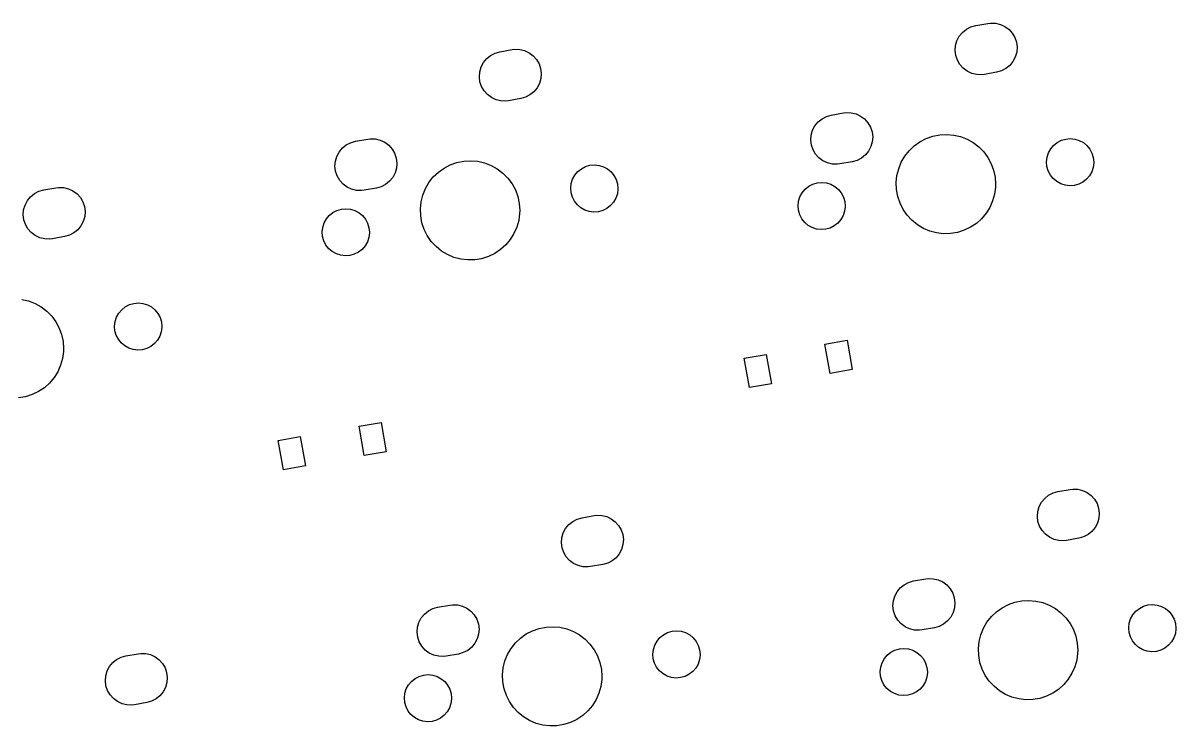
# Model space of a CAD drawing. Extents: x -73 to 324, y -180 to -25.
# Drawn here: x 236.22 to 282.64, y -125.29 to -96.99 of the extents above; entities that cross this region are included whole.
import ezdxf

# ---------------------------------------------------------------- set-up
doc = ezdxf.new("R2010")
doc.units = 0
doc.layers.add('BLACK', color=7, linetype='CONTINUOUS')

msp = doc.modelspace()

# ---------------------------------------------------------------- linework, layer by layer
at = {"layer": 'BLACK', "linetype": 'CONTINUOUS'}
for p, q in [((274.575, -97.0867), (275.068, -96.9999)), ((275.068, -96.9999), (275.172, -96.9872)), ((275.172, -96.9872), (275.374, -96.9935)), ((275.374, -96.9935), (275.57, -97.0404)), ((273.916, -97.5182), (274.044, -97.362)), ((274.044, -97.362), (274.201, -97.2348)), ((274.201, -97.2348), (274.381, -97.1418)), ((274.381, -97.1418), (274.575, -97.0867)), ((275.57, -97.0404), (275.753, -97.1258)), ((275.753, -97.1258), (275.916, -97.2463)), ((275.916, -97.2463), (276.05, -97.3969)), ((276.05, -97.3969), (276.152, -97.5716)), ((273.749, -98.0925), (273.765, -97.891)), ((273.765, -97.891), (273.822, -97.6969)), ((273.822, -97.6969), (273.916, -97.5182)), ((276.152, -97.5716), (276.217, -97.7632)), ((276.217, -97.7632), (276.241, -97.9638)), ((254.887, -98.4187), (255.044, -98.2915)), ((255.044, -98.2915), (255.223, -98.1985)), ((255.223, -98.1985), (255.418, -98.1435)), ((255.418, -98.1435), (255.91, -98.0566)), ((255.91, -98.0566), (256.014, -98.0439)), ((256.014, -98.0439), (256.216, -98.0502)), ((256.216, -98.0502), (256.413, -98.0971)), ((256.413, -98.0971), (256.596, -98.1825)), ((256.596, -98.1825), (256.758, -98.303)), ((256.758, -98.303), (256.893, -98.4537)), ((273.774, -98.2931), (273.749, -98.0925)), ((273.838, -98.4847), (273.774, -98.2931)), ((276.169, -98.3593), (276.074, -98.5381)), ((276.225, -98.1653), (276.169, -98.3593)), ((276.241, -97.9638), (276.225, -98.1653)), ((254.608, -98.9478), (254.664, -98.7537)), ((254.664, -98.7537), (254.759, -98.5749)), ((254.759, -98.5749), (254.887, -98.4187)), ((256.893, -98.4537), (256.995, -98.6284)), ((256.995, -98.6284), (257.059, -98.8199)), ((257.059, -98.8199), (257.084, -99.0205)), ((273.94, -98.6593), (273.838, -98.4847)), ((274.075, -98.81), (273.94, -98.6593)), ((274.237, -98.9305), (274.075, -98.81)), ((275.789, -98.8215), (275.609, -98.9145)), ((275.946, -98.6943), (275.789, -98.8215)), ((276.074, -98.5381), (275.946, -98.6943)), ((254.592, -99.1492), (254.608, -98.9478)), ((254.616, -99.3498), (254.592, -99.1492)), ((257.067, -99.222), (257.011, -99.4161)), ((257.084, -99.0205), (257.067, -99.222)), ((274.42, -99.0159), (274.237, -98.9305)), ((274.617, -99.0628), (274.42, -99.0159)), ((274.819, -99.0691), (274.617, -99.0628)), ((274.923, -99.0564), (274.819, -99.0691)), ((275.415, -98.9695), (274.923, -99.0564)), ((275.609, -98.9145), (275.415, -98.9695)), ((254.681, -99.5414), (254.616, -99.3498)), ((254.782, -99.7161), (254.681, -99.5414)), ((254.917, -99.8667), (254.782, -99.7161)), ((256.788, -99.751), (256.631, -99.8782)), ((256.917, -99.5948), (256.788, -99.751)), ((257.011, -99.4161), (256.917, -99.5948)), ((255.079, -99.9872), (254.917, -99.8667)), ((255.263, -100.073), (255.079, -99.9872)), ((255.459, -100.119), (255.263, -100.073)), ((255.661, -100.126), (255.459, -100.119)), ((255.765, -100.113), (255.661, -100.126)), ((256.257, -100.026), (255.765, -100.113)), ((256.452, -99.9712), (256.257, -100.026)), ((256.631, -99.8782), (256.452, -99.9712)), ((268.568, -100.746), (268.763, -100.691)), ((268.763, -100.691), (269.255, -100.604)), ((269.255, -100.604), (269.359, -100.591)), ((269.359, -100.591), (269.561, -100.598)), ((269.561, -100.598), (269.758, -100.644)), ((269.758, -100.644), (269.941, -100.73)), ((268.009, -101.301), (268.104, -101.122)), ((268.104, -101.122), (268.232, -100.966)), ((268.232, -100.966), (268.389, -100.839)), ((268.389, -100.839), (268.568, -100.746)), ((269.941, -100.73), (270.103, -100.85)), ((270.103, -100.85), (270.238, -101.001)), ((270.238, -101.001), (270.34, -101.176)), ((270.34, -101.176), (270.404, -101.367)), ((250.098, -101.661), (250.202, -101.648)), ((250.202, -101.648), (250.404, -101.654)), ((267.937, -101.697), (267.953, -101.495)), ((267.953, -101.495), (268.009, -101.301)), ((270.404, -101.367), (270.429, -101.568)), ((270.429, -101.568), (270.412, -101.769)), ((272.331, -101.767), (272.582, -101.637)), ((272.582, -101.637), (272.848, -101.543)), ((272.848, -101.543), (273.125, -101.488)), ((273.125, -101.488), (273.407, -101.472)), ((273.407, -101.472), (273.689, -101.497)), ((273.689, -101.497), (273.964, -101.56)), ((273.964, -101.56), (274.227, -101.662)), ((278.201, -101.657), (278.385, -101.64)), ((278.385, -101.64), (278.57, -101.659)), ((248.946, -102.179), (249.074, -102.023)), ((249.074, -102.023), (249.231, -101.896)), ((249.231, -101.896), (249.411, -101.803)), ((249.411, -101.803), (249.605, -101.748)), ((249.605, -101.748), (250.098, -101.661)), ((250.404, -101.654), (250.6, -101.701)), ((250.6, -101.701), (250.783, -101.787)), ((250.783, -101.787), (250.946, -101.907)), ((250.946, -101.907), (251.08, -102.058)), ((251.08, -102.058), (251.182, -102.232)), ((267.961, -101.897), (267.937, -101.697)), ((268.026, -102.089), (267.961, -101.897)), ((268.127, -102.263), (268.026, -102.089)), ((270.356, -101.963), (270.262, -102.142)), ((270.412, -101.769), (270.356, -101.963)), ((271.897, -102.126), (272.101, -101.931)), ((272.101, -101.931), (272.331, -101.767)), ((274.227, -101.662), (274.474, -101.8)), ((274.474, -101.8), (274.699, -101.972)), ((274.699, -101.972), (274.897, -102.173)), ((277.506, -102.216), (277.595, -102.053)), ((277.595, -102.053), (277.714, -101.911)), ((277.714, -101.911), (277.859, -101.795)), ((277.859, -101.795), (278.023, -101.709)), ((278.023, -101.709), (278.201, -101.657)), ((278.57, -101.659), (278.747, -101.714)), ((278.747, -101.714), (278.91, -101.802)), ((278.91, -101.802), (279.053, -101.92)), ((279.053, -101.92), (279.17, -102.064)), ((279.17, -102.064), (279.257, -102.228)), ((248.779, -102.753), (248.795, -102.552)), ((248.795, -102.552), (248.852, -102.358)), ((248.852, -102.358), (248.946, -102.179)), ((251.182, -102.232), (251.247, -102.424)), ((251.247, -102.424), (251.271, -102.625)), ((253.691, -102.6), (253.968, -102.545)), ((253.968, -102.545), (254.25, -102.529)), ((254.25, -102.529), (254.531, -102.553)), ((254.531, -102.553), (254.806, -102.617)), ((268.262, -102.414), (268.127, -102.263)), ((268.424, -102.535), (268.262, -102.414)), ((268.608, -102.62), (268.424, -102.535)), ((269.603, -102.574), (269.11, -102.66)), ((269.797, -102.519), (269.603, -102.574)), ((269.976, -102.426), (269.797, -102.519)), ((270.134, -102.298), (269.976, -102.426)), ((270.262, -102.142), (270.134, -102.298)), ((271.58, -102.592), (271.722, -102.348)), ((271.722, -102.348), (271.897, -102.126)), ((274.897, -102.173), (275.065, -102.4)), ((275.065, -102.4), (275.199, -102.649)), ((277.429, -102.577), (277.449, -102.392)), ((277.444, -102.761), (277.429, -102.577)), ((277.449, -102.392), (277.506, -102.216)), ((279.257, -102.228), (279.311, -102.405)), ((279.311, -102.405), (279.329, -102.59)), ((248.804, -102.954), (248.779, -102.753)), ((248.868, -103.145), (248.804, -102.954)), ((251.199, -103.02), (251.104, -103.199)), ((251.255, -102.826), (251.199, -103.02)), ((251.271, -102.625), (251.255, -102.826)), ((252.739, -103.183), (252.943, -102.988)), ((252.943, -102.988), (253.173, -102.823)), ((253.173, -102.823), (253.424, -102.693)), ((253.424, -102.693), (253.691, -102.6)), ((254.806, -102.617), (255.07, -102.719)), ((255.07, -102.719), (255.316, -102.857)), ((255.316, -102.857), (255.541, -103.029)), ((255.541, -103.029), (255.739, -103.23)), ((258.437, -103.11), (258.556, -102.968)), ((258.556, -102.968), (258.701, -102.852)), ((258.701, -102.852), (258.865, -102.766)), ((258.865, -102.766), (259.043, -102.713)), ((259.043, -102.713), (259.228, -102.697)), ((259.228, -102.697), (259.412, -102.716)), ((259.412, -102.716), (259.589, -102.771)), ((259.589, -102.771), (259.752, -102.859)), ((259.752, -102.859), (259.895, -102.977)), ((259.895, -102.977), (260.012, -103.121)), ((268.804, -102.667), (268.608, -102.62)), ((269.006, -102.673), (268.804, -102.667)), ((269.11, -102.66), (269.006, -102.673)), ((271.406, -103.128), (271.474, -102.854)), ((271.474, -102.854), (271.58, -102.592)), ((275.199, -102.649), (275.296, -102.914)), ((275.296, -102.914), (275.356, -103.19)), ((277.495, -102.94), (277.444, -102.761)), ((277.58, -103.105), (277.495, -102.94)), ((279.247, -102.976), (279.155, -103.138)), ((279.305, -102.8), (279.247, -102.976)), ((279.328, -102.616), (279.305, -102.8)), ((279.329, -102.59), (279.328, -102.616)), ((248.97, -103.32), (248.868, -103.145)), ((249.105, -103.471), (248.97, -103.32)), ((249.267, -103.591), (249.105, -103.471)), ((250.819, -103.482), (250.639, -103.575)), ((250.976, -103.355), (250.819, -103.482)), ((251.104, -103.199), (250.976, -103.355)), ((252.422, -103.649), (252.564, -103.405)), ((252.564, -103.405), (252.739, -103.183)), ((255.739, -103.23), (255.907, -103.457)), ((255.907, -103.457), (256.041, -103.706)), ((258.271, -103.633), (258.292, -103.449)), ((258.292, -103.449), (258.348, -103.272)), ((258.348, -103.272), (258.437, -103.11)), ((260.012, -103.121), (260.099, -103.285)), ((260.099, -103.285), (260.153, -103.462)), ((260.153, -103.462), (260.171, -103.647)), ((267.853, -103.559), (268.017, -103.473)), ((268.017, -103.473), (268.195, -103.421)), ((268.195, -103.421), (268.38, -103.404)), ((268.38, -103.404), (268.564, -103.424)), ((268.564, -103.424), (268.741, -103.478)), ((268.741, -103.478), (268.904, -103.567)), ((271.377, -103.409), (271.406, -103.128)), ((271.388, -103.692), (271.377, -103.409)), ((275.356, -103.19), (275.376, -103.472)), ((275.376, -103.472), (275.372, -103.598)), ((277.695, -103.25), (277.58, -103.105)), ((277.837, -103.37), (277.695, -103.25)), ((277.998, -103.46), (277.837, -103.37)), ((278.175, -103.518), (277.998, -103.46)), ((278.722, -103.476), (278.544, -103.525)), ((278.888, -103.392), (278.722, -103.476)), ((279.034, -103.278), (278.888, -103.392)), ((279.155, -103.138), (279.034, -103.278)), ((236.523, -103.978), (236.68, -103.851)), ((236.68, -103.851), (236.86, -103.758)), ((236.86, -103.758), (237.054, -103.703)), ((237.054, -103.703), (237.547, -103.616)), ((237.547, -103.616), (237.65, -103.603)), ((237.65, -103.603), (237.852, -103.61)), ((237.852, -103.61), (238.049, -103.656)), ((238.049, -103.656), (238.232, -103.742)), ((238.232, -103.742), (238.395, -103.862)), ((238.395, -103.862), (238.529, -104.013)), ((249.45, -103.677), (249.267, -103.591)), ((249.647, -103.724), (249.45, -103.677)), ((249.849, -103.73), (249.647, -103.724)), ((249.953, -103.717), (249.849, -103.73)), ((250.445, -103.63), (249.953, -103.717)), ((250.639, -103.575), (250.445, -103.63)), ((252.248, -104.185), (252.316, -103.911)), ((252.316, -103.911), (252.422, -103.649)), ((256.041, -103.706), (256.139, -103.971)), ((258.287, -103.818), (258.271, -103.633)), ((258.338, -103.996), (258.287, -103.818)), ((260.148, -103.857), (260.089, -104.033)), ((260.171, -103.673), (260.148, -103.857)), ((260.171, -103.647), (260.171, -103.673)), ((267.5, -103.98), (267.589, -103.817)), ((267.589, -103.817), (267.708, -103.675)), ((267.708, -103.675), (267.853, -103.559)), ((268.904, -103.567), (269.047, -103.685)), ((269.047, -103.685), (269.164, -103.828)), ((269.164, -103.828), (269.251, -103.992)), ((271.439, -103.969), (271.388, -103.692)), ((271.528, -104.237), (271.439, -103.969)), ((275.334, -103.878), (275.258, -104.15)), ((275.372, -103.598), (275.334, -103.878)), ((278.359, -103.54), (278.175, -103.518)), ((278.544, -103.525), (278.359, -103.54)), ((236.244, -104.507), (236.301, -104.313)), ((236.301, -104.313), (236.395, -104.134)), ((236.395, -104.134), (236.523, -103.978)), ((238.529, -104.013), (238.631, -104.188)), ((238.631, -104.188), (238.695, -104.379)), ((238.695, -104.379), (238.72, -104.58)), ((252.219, -104.466), (252.248, -104.185)), ((256.139, -103.971), (256.198, -104.247)), ((256.198, -104.247), (256.218, -104.529)), ((258.423, -104.161), (258.338, -103.996)), ((258.538, -104.307), (258.423, -104.161)), ((258.679, -104.427), (258.538, -104.307)), ((258.841, -104.517), (258.679, -104.427)), ((259.876, -104.335), (259.73, -104.449)), ((259.997, -104.194), (259.876, -104.335)), ((260.089, -104.033), (259.997, -104.194)), ((267.423, -104.341), (267.444, -104.157)), ((267.439, -104.526), (267.423, -104.341)), ((267.444, -104.157), (267.5, -103.98)), ((269.251, -103.992), (269.305, -104.17)), ((269.323, -104.381), (269.299, -104.565)), ((269.305, -104.17), (269.323, -104.354)), ((269.323, -104.354), (269.323, -104.381)), ((271.654, -104.49), (271.528, -104.237)), ((275.143, -104.408), (274.994, -104.648)), ((275.258, -104.15), (275.143, -104.408)), ((236.228, -104.708), (236.244, -104.507)), ((236.253, -104.909), (236.228, -104.708)), ((238.704, -104.781), (238.647, -104.975)), ((238.72, -104.58), (238.704, -104.781)), ((248.342, -105.037), (248.432, -104.874)), ((248.432, -104.874), (248.551, -104.732)), ((248.551, -104.732), (248.695, -104.616)), ((248.695, -104.616), (248.86, -104.53)), ((248.86, -104.53), (249.038, -104.478)), ((249.038, -104.478), (249.222, -104.461)), ((249.222, -104.461), (249.407, -104.48)), ((249.407, -104.48), (249.584, -104.535)), ((249.584, -104.535), (249.747, -104.623)), ((249.747, -104.623), (249.89, -104.741)), ((249.89, -104.741), (250.007, -104.885)), ((250.007, -104.885), (250.094, -105.049)), ((252.23, -104.748), (252.219, -104.466)), ((252.281, -105.026), (252.23, -104.748)), ((256.214, -104.654), (256.177, -104.934)), ((256.218, -104.529), (256.214, -104.654)), ((259.017, -104.574), (258.841, -104.517)), ((259.201, -104.596), (259.017, -104.574)), ((259.386, -104.582), (259.201, -104.596)), ((259.565, -104.532), (259.386, -104.582)), ((259.73, -104.449), (259.565, -104.532)), ((267.49, -104.704), (267.439, -104.526)), ((267.575, -104.869), (267.49, -104.704)), ((267.69, -105.014), (267.575, -104.869)), ((269.241, -104.741), (269.149, -104.902)), ((269.299, -104.565), (269.241, -104.741)), ((271.815, -104.723), (271.654, -104.49)), ((272.007, -104.93), (271.815, -104.723)), ((274.812, -104.864), (274.602, -105.052)), ((274.994, -104.648), (274.812, -104.864)), ((236.317, -105.101), (236.253, -104.909)), ((236.419, -105.275), (236.317, -105.101)), ((236.553, -105.426), (236.419, -105.275)), ((238.425, -105.31), (238.268, -105.437)), ((238.553, -105.154), (238.425, -105.31)), ((238.647, -104.975), (238.553, -105.154)), ((248.266, -105.398), (248.286, -105.213)), ((248.286, -105.213), (248.342, -105.037)), ((250.094, -105.049), (250.147, -105.226)), ((250.147, -105.226), (250.166, -105.411)), ((252.371, -105.294), (252.281, -105.026)), ((252.497, -105.547), (252.371, -105.294)), ((256.1, -105.206), (255.986, -105.465)), ((256.177, -104.934), (256.1, -105.206)), ((267.831, -105.134), (267.69, -105.014)), ((267.993, -105.225), (267.831, -105.134)), ((268.169, -105.282), (267.993, -105.225)), ((268.353, -105.304), (268.169, -105.282)), ((268.538, -105.29), (268.353, -105.304)), ((268.717, -105.24), (268.538, -105.29)), ((268.882, -105.156), (268.717, -105.24)), ((269.028, -105.042), (268.882, -105.156)), ((269.149, -104.902), (269.028, -105.042)), ((272.226, -105.108), (272.007, -104.93)), ((272.468, -105.254), (272.226, -105.108)), ((272.728, -105.364), (272.468, -105.254)), ((274.112, -105.332), (273.843, -105.417)), ((274.367, -105.209), (274.112, -105.332)), ((274.602, -105.052), (274.367, -105.209)), ((236.716, -105.547), (236.553, -105.426)), ((236.899, -105.632), (236.716, -105.547)), ((237.096, -105.679), (236.899, -105.632)), ((237.298, -105.685), (237.096, -105.679)), ((237.401, -105.672), (237.298, -105.685)), ((237.894, -105.586), (237.401, -105.672)), ((238.088, -105.531), (237.894, -105.586)), ((238.268, -105.437), (238.088, -105.531)), ((248.281, -105.582), (248.266, -105.398)), ((248.332, -105.761), (248.281, -105.582)), ((248.417, -105.926), (248.332, -105.761)), ((250.083, -105.797), (249.992, -105.959)), ((250.142, -105.621), (250.083, -105.797)), ((250.165, -105.437), (250.142, -105.621)), ((250.166, -105.411), (250.165, -105.437)), ((252.657, -105.779), (252.497, -105.547)), ((252.849, -105.987), (252.657, -105.779)), ((255.836, -105.704), (255.655, -105.921)), ((255.986, -105.465), (255.836, -105.704)), ((273.001, -105.437), (272.728, -105.364)), ((273.282, -105.47), (273.001, -105.437)), ((273.564, -105.463), (273.282, -105.47)), ((273.843, -105.417), (273.564, -105.463)), ((248.532, -106.071), (248.417, -105.926)), ((248.673, -106.191), (248.532, -106.071)), ((248.835, -106.281), (248.673, -106.191)), ((249.012, -106.339), (248.835, -106.281)), ((249.725, -106.213), (249.559, -106.297)), ((249.871, -106.099), (249.725, -106.213)), ((249.992, -105.959), (249.871, -106.099)), ((253.068, -106.165), (252.849, -105.987)), ((253.31, -106.311), (253.068, -106.165)), ((255.209, -106.266), (254.955, -106.388)), ((255.444, -106.109), (255.209, -106.266)), ((255.655, -105.921), (255.444, -106.109)), ((249.196, -106.361), (249.012, -106.339)), ((249.38, -106.346), (249.196, -106.361)), ((249.559, -106.297), (249.38, -106.346)), ((253.571, -106.421), (253.31, -106.311)), ((253.844, -106.493), (253.571, -106.421)), ((254.124, -106.527), (253.844, -106.493)), ((254.407, -106.52), (254.124, -106.527)), ((254.685, -106.474), (254.407, -106.52)), ((254.955, -106.388), (254.685, -106.474)), ((236.168, -108.113), (236.443, -108.176)), ((236.443, -108.176), (236.706, -108.278)), ((236.706, -108.278), (236.953, -108.416)), ((236.953, -108.416), (237.177, -108.588)), ((237.177, -108.588), (237.376, -108.789)), ((240.074, -108.669), (240.193, -108.527)), ((240.193, -108.527), (240.337, -108.411)), ((240.337, -108.411), (240.502, -108.325)), ((240.502, -108.325), (240.68, -108.273)), ((240.68, -108.273), (240.864, -108.256)), ((240.864, -108.256), (241.049, -108.275)), ((241.049, -108.275), (241.226, -108.33)), ((241.226, -108.33), (241.389, -108.418)), ((241.389, -108.418), (241.532, -108.536)), ((241.532, -108.536), (241.649, -108.68)), ((237.376, -108.789), (237.543, -109.016)), ((237.543, -109.016), (237.678, -109.265)), ((239.908, -109.193), (239.928, -109.008)), ((239.928, -109.008), (239.984, -108.832)), ((239.984, -108.832), (240.074, -108.669)), ((241.649, -108.68), (241.736, -108.844)), ((241.736, -108.844), (241.789, -109.021)), ((241.789, -109.021), (241.808, -109.206)), ((237.678, -109.265), (237.775, -109.53)), ((237.775, -109.53), (237.835, -109.806)), ((239.923, -109.377), (239.908, -109.193)), ((239.974, -109.556), (239.923, -109.377)), ((241.784, -109.416), (241.725, -109.592)), ((241.807, -109.232), (241.784, -109.416)), ((241.808, -109.206), (241.807, -109.232)), ((237.835, -109.806), (237.855, -110.088)), ((240.059, -109.721), (239.974, -109.556)), ((240.174, -109.866), (240.059, -109.721)), ((240.315, -109.986), (240.174, -109.866)), ((240.477, -110.076), (240.315, -109.986)), ((241.513, -109.894), (241.367, -110.008)), ((241.634, -109.754), (241.513, -109.894)), ((241.725, -109.592), (241.634, -109.754)), ((268.508, -109.911), (269.394, -109.755)), ((268.716, -111.093), (268.508, -109.911)), ((269.394, -109.755), (269.603, -110.937)), ((237.851, -110.214), (237.813, -110.494)), ((237.855, -110.088), (237.851, -110.214)), ((240.654, -110.134), (240.477, -110.076)), ((240.838, -110.156), (240.654, -110.134)), ((241.023, -110.141), (240.838, -110.156)), ((241.201, -110.092), (241.023, -110.141)), ((241.367, -110.008), (241.201, -110.092)), ((265.258, -110.484), (266.145, -110.328)), ((266.145, -110.328), (266.353, -111.51)), ((237.736, -110.766), (237.622, -111.024)), ((237.813, -110.494), (237.736, -110.766)), ((265.467, -111.666), (265.258, -110.484)), ((237.473, -111.264), (237.291, -111.48)), ((237.622, -111.024), (237.473, -111.264)), ((269.603, -110.937), (268.716, -111.093)), ((236.846, -111.825), (236.591, -111.948)), ((237.081, -111.668), (236.846, -111.825)), ((237.291, -111.48), (237.081, -111.668)), ((266.353, -111.51), (265.467, -111.666)), ((236.322, -112.033), (236.043, -112.079)), ((236.591, -111.948), (236.322, -112.033)), ((249.747, -113.219), (250.634, -113.063)), ((249.956, -114.401), (249.747, -113.219)), ((250.634, -113.063), (250.842, -114.245)), ((246.498, -113.792), (247.384, -113.636)), ((247.384, -113.636), (247.592, -114.818)), ((246.706, -114.974), (246.498, -113.792)), ((250.842, -114.245), (249.956, -114.401)), ((247.592, -114.818), (246.706, -114.974)), ((277.352, -116.123), (277.509, -115.995)), ((277.509, -115.995), (277.689, -115.902)), ((277.689, -115.902), (277.883, -115.847)), ((277.883, -115.847), (278.376, -115.761)), ((278.376, -115.761), (278.48, -115.748)), ((278.48, -115.748), (278.682, -115.754)), ((278.682, -115.754), (278.878, -115.801)), ((278.878, -115.801), (279.061, -115.886)), ((279.061, -115.886), (279.224, -116.007)), ((279.224, -116.007), (279.358, -116.158)), ((277.073, -116.652), (277.13, -116.458)), ((277.13, -116.458), (277.224, -116.279)), ((277.224, -116.279), (277.352, -116.123)), ((279.358, -116.158), (279.46, -116.332)), ((279.46, -116.332), (279.525, -116.524)), ((258.352, -117.052), (258.531, -116.959)), ((258.531, -116.959), (258.726, -116.904)), ((258.726, -116.904), (259.218, -116.817)), ((259.218, -116.817), (259.322, -116.804)), ((259.322, -116.804), (259.524, -116.811)), ((259.524, -116.811), (259.721, -116.858)), ((259.721, -116.858), (259.904, -116.943)), ((259.904, -116.943), (260.066, -117.064)), ((277.057, -116.853), (277.073, -116.652)), ((277.082, -117.054), (277.057, -116.853)), ((279.533, -116.926), (279.477, -117.12)), ((279.525, -116.524), (279.549, -116.724)), ((279.549, -116.724), (279.533, -116.926)), ((257.972, -117.514), (258.066, -117.335)), ((258.066, -117.335), (258.195, -117.179)), ((258.195, -117.179), (258.352, -117.052)), ((260.066, -117.064), (260.201, -117.214)), ((260.201, -117.214), (260.303, -117.389)), ((260.303, -117.389), (260.367, -117.58)), ((277.146, -117.245), (277.082, -117.054)), ((277.248, -117.42), (277.146, -117.245)), ((277.383, -117.571), (277.248, -117.42)), ((279.382, -117.299), (279.254, -117.455)), ((279.477, -117.12), (279.382, -117.299)), ((257.9, -117.91), (257.916, -117.708)), ((257.916, -117.708), (257.972, -117.514)), ((260.367, -117.58), (260.392, -117.781)), ((260.392, -117.781), (260.375, -117.983)), ((277.545, -117.691), (277.383, -117.571)), ((277.728, -117.777), (277.545, -117.691)), ((277.925, -117.823), (277.728, -117.777)), ((278.127, -117.83), (277.925, -117.823)), ((278.231, -117.817), (278.127, -117.83)), ((278.723, -117.73), (278.231, -117.817)), ((278.917, -117.675), (278.723, -117.73)), ((279.097, -117.582), (278.917, -117.675)), ((279.254, -117.455), (279.097, -117.582)), ((257.924, -118.11), (257.9, -117.91)), ((257.989, -118.302), (257.924, -118.11)), ((258.09, -118.477), (257.989, -118.302)), ((260.225, -118.355), (260.096, -118.512)), ((260.319, -118.177), (260.225, -118.355)), ((260.375, -117.983), (260.319, -118.177)), ((258.225, -118.627), (258.09, -118.477)), ((258.387, -118.748), (258.225, -118.627)), ((258.571, -118.833), (258.387, -118.748)), ((259.565, -118.787), (259.073, -118.874)), ((259.76, -118.732), (259.565, -118.787)), ((259.939, -118.639), (259.76, -118.732)), ((260.096, -118.512), (259.939, -118.639)), ((258.767, -118.88), (258.571, -118.833)), ((258.969, -118.886), (258.767, -118.88)), ((259.073, -118.874), (258.969, -118.886)), ((271.412, -119.883), (271.54, -119.727)), ((271.54, -119.727), (271.697, -119.599)), ((271.697, -119.599), (271.876, -119.506)), ((271.876, -119.506), (272.071, -119.451)), ((272.071, -119.451), (272.563, -119.365)), ((272.563, -119.365), (272.667, -119.352)), ((272.667, -119.352), (272.869, -119.358)), ((272.869, -119.358), (273.066, -119.405)), ((273.066, -119.405), (273.249, -119.49)), ((273.249, -119.49), (273.411, -119.611)), ((273.411, -119.611), (273.546, -119.762)), ((271.261, -120.256), (271.317, -120.062)), ((271.317, -120.062), (271.412, -119.883)), ((273.546, -119.762), (273.648, -119.936)), ((273.648, -119.936), (273.712, -120.128)), ((273.712, -120.128), (273.737, -120.328)), ((252.382, -120.783), (252.539, -120.656)), ((252.539, -120.656), (252.719, -120.563)), ((252.719, -120.563), (252.913, -120.508)), ((252.913, -120.508), (253.406, -120.421)), ((253.406, -120.421), (253.51, -120.409)), ((253.51, -120.409), (253.712, -120.415)), ((253.712, -120.415), (253.908, -120.462)), ((253.908, -120.462), (254.091, -120.547)), ((254.091, -120.547), (254.254, -120.668)), ((254.254, -120.668), (254.388, -120.818)), ((271.245, -120.457), (271.261, -120.256)), ((271.269, -120.658), (271.245, -120.457)), ((271.334, -120.849), (271.269, -120.658)), ((273.72, -120.53), (273.664, -120.724)), ((273.737, -120.328), (273.72, -120.53)), ((275.409, -120.692), (275.639, -120.527)), ((275.639, -120.527), (275.89, -120.397)), ((275.89, -120.397), (276.156, -120.304)), ((276.156, -120.304), (276.433, -120.248)), ((276.433, -120.248), (276.715, -120.233)), ((276.715, -120.233), (276.997, -120.257)), ((276.997, -120.257), (277.272, -120.321)), ((277.272, -120.321), (277.535, -120.423)), ((277.535, -120.423), (277.782, -120.561)), ((277.782, -120.561), (278.007, -120.732)), ((280.903, -120.814), (281.022, -120.672)), ((281.022, -120.672), (281.167, -120.556)), ((281.167, -120.556), (281.331, -120.47)), ((281.331, -120.47), (281.509, -120.417)), ((281.509, -120.417), (281.693, -120.401)), ((281.693, -120.401), (281.878, -120.42)), ((281.878, -120.42), (282.055, -120.475)), ((282.055, -120.475), (282.218, -120.563)), ((282.218, -120.563), (282.361, -120.681)), ((252.103, -121.312), (252.16, -121.118)), ((252.16, -121.118), (252.254, -120.94)), ((252.254, -120.94), (252.382, -120.783)), ((254.388, -120.818), (254.49, -120.993)), ((254.49, -120.993), (254.555, -121.185)), ((271.435, -121.024), (271.334, -120.849)), ((271.57, -121.175), (271.435, -121.024)), ((273.442, -121.059), (273.284, -121.186)), ((273.57, -120.903), (273.442, -121.059)), ((273.664, -120.724), (273.57, -120.903)), ((274.888, -121.353), (275.03, -121.108)), ((275.03, -121.108), (275.205, -120.887)), ((275.205, -120.887), (275.409, -120.692)), ((278.007, -120.732), (278.205, -120.934)), ((278.205, -120.934), (278.373, -121.161)), ((280.757, -121.153), (280.814, -120.976)), ((280.814, -120.976), (280.903, -120.814)), ((282.361, -120.681), (282.478, -120.825)), ((282.478, -120.825), (282.565, -120.988)), ((282.565, -120.988), (282.619, -121.166)), ((252.087, -121.514), (252.103, -121.312)), ((252.112, -121.714), (252.087, -121.514)), ((254.563, -121.587), (254.507, -121.781)), ((254.555, -121.185), (254.579, -121.385)), ((254.579, -121.385), (254.563, -121.587)), ((256.251, -121.748), (256.481, -121.584)), ((256.481, -121.584), (256.732, -121.454)), ((256.732, -121.454), (256.999, -121.36)), ((256.999, -121.36), (257.276, -121.305)), ((257.276, -121.305), (257.558, -121.29)), ((257.558, -121.29), (257.839, -121.314)), ((257.839, -121.314), (258.114, -121.378)), ((258.114, -121.378), (258.378, -121.48)), ((258.378, -121.48), (258.624, -121.618)), ((262.009, -121.612), (262.173, -121.526)), ((262.173, -121.526), (262.351, -121.474)), ((262.351, -121.474), (262.536, -121.457)), ((262.536, -121.457), (262.72, -121.477)), ((262.72, -121.477), (262.897, -121.531)), ((262.897, -121.531), (263.06, -121.62)), ((271.732, -121.295), (271.57, -121.175)), ((271.916, -121.381), (271.732, -121.295)), ((272.112, -121.427), (271.916, -121.381)), ((272.314, -121.434), (272.112, -121.427)), ((272.418, -121.421), (272.314, -121.434)), ((272.911, -121.334), (272.418, -121.421)), ((273.105, -121.279), (272.911, -121.334)), ((273.284, -121.186), (273.105, -121.279)), ((274.782, -121.615), (274.888, -121.353)), ((278.373, -121.161), (278.507, -121.41)), ((278.507, -121.41), (278.604, -121.675)), ((280.737, -121.337), (280.757, -121.153)), ((280.752, -121.522), (280.737, -121.337)), ((280.803, -121.7), (280.752, -121.522)), ((282.613, -121.561), (282.555, -121.737)), ((282.636, -121.377), (282.613, -121.561)), ((282.619, -121.166), (282.637, -121.35)), ((282.637, -121.35), (282.636, -121.377)), ((252.176, -121.906), (252.112, -121.714)), ((252.278, -122.081), (252.176, -121.906)), ((254.412, -121.96), (254.284, -122.116)), ((254.507, -121.781), (254.412, -121.96)), ((255.872, -122.165), (256.047, -121.943)), ((256.047, -121.943), (256.251, -121.748)), ((258.624, -121.618), (258.849, -121.789)), ((258.849, -121.789), (259.047, -121.99)), ((259.047, -121.99), (259.215, -122.218)), ((261.6, -122.21), (261.656, -122.033)), ((261.656, -122.033), (261.745, -121.87)), ((261.745, -121.87), (261.864, -121.728)), ((261.864, -121.728), (262.009, -121.612)), ((263.06, -121.62), (263.203, -121.738)), ((263.203, -121.738), (263.32, -121.881)), ((263.32, -121.881), (263.407, -122.045)), ((263.407, -122.045), (263.461, -122.223)), ((274.685, -122.17), (274.714, -121.889)), ((274.714, -121.889), (274.782, -121.615)), ((278.604, -121.675), (278.664, -121.951)), ((278.664, -121.951), (278.684, -122.233)), ((280.888, -121.865), (280.803, -121.7)), ((281.003, -122.01), (280.888, -121.865)), ((281.145, -122.131), (281.003, -122.01)), ((282.342, -122.038), (282.196, -122.153)), ((282.463, -121.898), (282.342, -122.038)), ((282.555, -121.737), (282.463, -121.898)), ((239.988, -122.611), (240.168, -122.518)), ((240.168, -122.518), (240.362, -122.463)), ((240.362, -122.463), (240.855, -122.377)), ((240.855, -122.377), (240.958, -122.364)), ((240.958, -122.364), (241.16, -122.37)), ((241.16, -122.37), (241.357, -122.417)), ((241.357, -122.417), (241.54, -122.502)), ((241.54, -122.502), (241.702, -122.623)), ((252.413, -122.231), (252.278, -122.081)), ((252.575, -122.352), (252.413, -122.231)), ((252.758, -122.437), (252.575, -122.352)), ((252.955, -122.484), (252.758, -122.437)), ((253.157, -122.491), (252.955, -122.484)), ((253.261, -122.478), (253.157, -122.491)), ((253.753, -122.391), (253.261, -122.478)), ((253.947, -122.336), (253.753, -122.391)), ((254.127, -122.243), (253.947, -122.336)), ((254.284, -122.116), (254.127, -122.243)), ((255.624, -122.671), (255.73, -122.409)), ((255.73, -122.409), (255.872, -122.165)), ((259.215, -122.218), (259.349, -122.466)), ((259.349, -122.466), (259.447, -122.731)), ((261.579, -122.394), (261.6, -122.21)), ((261.595, -122.579), (261.579, -122.394)), ((263.479, -122.434), (263.456, -122.618)), ((263.461, -122.223), (263.479, -122.407)), ((263.479, -122.407), (263.479, -122.434)), ((270.897, -122.578), (271.016, -122.436)), ((271.016, -122.436), (271.161, -122.32)), ((271.161, -122.32), (271.325, -122.234)), ((271.325, -122.234), (271.503, -122.182)), ((271.503, -122.182), (271.688, -122.165)), ((271.688, -122.165), (271.872, -122.184)), ((271.872, -122.184), (272.049, -122.239)), ((272.049, -122.239), (272.212, -122.327)), ((272.212, -122.327), (272.355, -122.445)), ((272.355, -122.445), (272.472, -122.589)), ((274.696, -122.452), (274.685, -122.17)), ((274.747, -122.73), (274.696, -122.452)), ((278.68, -122.358), (278.642, -122.638)), ((278.684, -122.233), (278.68, -122.358)), ((281.306, -122.221), (281.145, -122.131)), ((281.483, -122.278), (281.306, -122.221)), ((281.667, -122.3), (281.483, -122.278)), ((281.852, -122.286), (281.667, -122.3)), ((282.03, -122.236), (281.852, -122.286)), ((282.196, -122.153), (282.03, -122.236)), ((239.609, -123.074), (239.703, -122.895)), ((239.703, -122.895), (239.831, -122.739)), ((239.831, -122.739), (239.988, -122.611)), ((241.702, -122.623), (241.837, -122.774)), ((241.837, -122.774), (241.939, -122.948)), ((241.939, -122.948), (242.003, -123.14)), ((255.527, -123.227), (255.556, -122.945)), ((255.556, -122.945), (255.624, -122.671)), ((259.447, -122.731), (259.506, -123.008)), ((261.646, -122.757), (261.595, -122.579)), ((261.731, -122.922), (261.646, -122.757)), ((261.846, -123.067), (261.731, -122.922)), ((263.305, -122.955), (263.184, -123.095)), ((263.397, -122.794), (263.305, -122.955)), ((263.456, -122.618), (263.397, -122.794)), ((270.731, -123.101), (270.752, -122.917)), ((270.752, -122.917), (270.808, -122.741)), ((270.808, -122.741), (270.897, -122.578)), ((272.472, -122.589), (272.559, -122.753)), ((272.559, -122.753), (272.613, -122.93)), ((272.613, -122.93), (272.631, -123.115)), ((274.836, -122.998), (274.747, -122.73)), ((274.962, -123.251), (274.836, -122.998)), ((278.566, -122.91), (278.451, -123.168)), ((278.642, -122.638), (278.566, -122.91)), ((239.536, -123.469), (239.552, -123.268)), ((239.552, -123.268), (239.609, -123.074)), ((242.003, -123.14), (242.028, -123.34)), ((242.028, -123.34), (242.012, -123.542)), ((251.859, -123.493), (252.003, -123.377)), ((252.003, -123.377), (252.168, -123.291)), ((252.168, -123.291), (252.346, -123.238)), ((252.346, -123.238), (252.53, -123.222)), ((252.53, -123.222), (252.715, -123.241)), ((252.715, -123.241), (252.892, -123.296)), ((252.892, -123.296), (253.055, -123.384)), ((253.055, -123.384), (253.198, -123.502)), ((255.538, -123.509), (255.527, -123.227)), ((259.522, -123.415), (259.485, -123.695)), ((259.506, -123.008), (259.526, -123.289)), ((259.526, -123.289), (259.522, -123.415)), ((261.987, -123.187), (261.846, -123.067)), ((262.149, -123.278), (261.987, -123.187)), ((262.325, -123.335), (262.149, -123.278)), ((262.509, -123.357), (262.325, -123.335)), ((262.694, -123.343), (262.509, -123.357)), ((262.873, -123.293), (262.694, -123.343)), ((263.038, -123.209), (262.873, -123.293)), ((263.184, -123.095), (263.038, -123.209)), ((270.747, -123.286), (270.731, -123.101)), ((270.798, -123.464), (270.747, -123.286)), ((272.607, -123.325), (272.549, -123.501)), ((272.631, -123.141), (272.607, -123.325)), ((272.631, -123.115), (272.631, -123.141)), ((275.123, -123.483), (274.962, -123.251)), ((278.302, -123.408), (278.12, -123.624)), ((278.451, -123.168), (278.302, -123.408)), ((239.561, -123.67), (239.536, -123.469)), ((239.625, -123.861), (239.561, -123.67)), ((239.727, -124.036), (239.625, -123.861)), ((241.861, -123.915), (241.733, -124.071)), ((241.955, -123.736), (241.861, -123.915)), ((242.012, -123.542), (241.955, -123.736)), ((251.594, -123.974), (251.65, -123.797)), ((251.65, -123.797), (251.74, -123.635)), ((251.74, -123.635), (251.859, -123.493)), ((253.198, -123.502), (253.315, -123.646)), ((253.315, -123.646), (253.402, -123.809)), ((253.402, -123.809), (253.455, -123.987)), ((255.589, -123.787), (255.538, -123.509)), ((255.679, -124.055), (255.589, -123.787)), ((259.485, -123.695), (259.408, -123.967)), ((270.883, -123.629), (270.798, -123.464)), ((270.998, -123.775), (270.883, -123.629)), ((271.139, -123.895), (270.998, -123.775)), ((271.301, -123.985), (271.139, -123.895)), ((272.19, -123.917), (272.025, -124)), ((272.336, -123.803), (272.19, -123.917)), ((272.457, -123.662), (272.336, -123.803)), ((272.549, -123.501), (272.457, -123.662)), ((275.315, -123.691), (275.123, -123.483)), ((275.534, -123.869), (275.315, -123.691)), ((275.776, -124.015), (275.534, -123.869)), ((277.91, -123.813), (277.675, -123.97)), ((278.12, -123.624), (277.91, -123.813)), ((239.861, -124.187), (239.727, -124.036)), ((240.024, -124.307), (239.861, -124.187)), ((240.207, -124.393), (240.024, -124.307)), ((241.202, -124.346), (240.709, -124.433)), ((241.396, -124.291), (241.202, -124.346)), ((241.576, -124.198), (241.396, -124.291)), ((241.733, -124.071), (241.576, -124.198)), ((251.574, -124.158), (251.594, -123.974)), ((251.589, -124.343), (251.574, -124.158)), ((251.64, -124.521), (251.589, -124.343)), ((253.45, -124.382), (253.391, -124.558)), ((253.473, -124.198), (253.45, -124.382)), ((253.455, -123.987), (253.474, -124.171)), ((253.474, -124.171), (253.473, -124.198)), ((255.805, -124.307), (255.679, -124.055)), ((255.965, -124.54), (255.805, -124.307)), ((259.294, -124.225), (259.144, -124.465)), ((259.408, -123.967), (259.294, -124.225)), ((271.477, -124.043), (271.301, -123.985)), ((271.661, -124.065), (271.477, -124.043)), ((271.846, -124.05), (271.661, -124.065)), ((272.025, -124), (271.846, -124.05)), ((276.036, -124.125), (275.776, -124.015)), ((276.309, -124.197), (276.036, -124.125)), ((276.59, -124.23), (276.309, -124.197)), ((276.872, -124.224), (276.59, -124.23)), ((277.151, -124.177), (276.872, -124.224)), ((277.42, -124.092), (277.151, -124.177)), ((277.675, -123.97), (277.42, -124.092)), ((240.404, -124.439), (240.207, -124.393)), ((240.606, -124.446), (240.404, -124.439)), ((240.709, -124.433), (240.606, -124.446)), ((251.725, -124.686), (251.64, -124.521)), ((251.84, -124.831), (251.725, -124.686)), ((251.981, -124.952), (251.84, -124.831)), ((253.3, -124.719), (253.179, -124.859)), ((253.391, -124.558), (253.3, -124.719)), ((256.157, -124.747), (255.965, -124.54)), ((256.376, -124.926), (256.157, -124.747)), ((258.963, -124.681), (258.752, -124.87)), ((259.144, -124.465), (258.963, -124.681)), ((252.143, -125.042), (251.981, -124.952)), ((252.32, -125.099), (252.143, -125.042)), ((252.504, -125.121), (252.32, -125.099)), ((252.688, -125.107), (252.504, -125.121)), ((252.867, -125.057), (252.688, -125.107)), ((253.033, -124.974), (252.867, -125.057)), ((253.179, -124.859), (253.033, -124.974)), ((256.618, -125.071), (256.376, -124.926)), ((256.879, -125.182), (256.618, -125.071)), ((257.152, -125.254), (256.879, -125.182)), ((257.432, -125.287), (257.152, -125.254)), ((257.715, -125.28), (257.432, -125.287)), ((257.993, -125.234), (257.715, -125.28)), ((258.263, -125.149), (257.993, -125.234)), ((258.517, -125.027), (258.263, -125.149)), ((258.752, -124.87), (258.517, -125.027))]:
    msp.add_line(p, q, dxfattribs=at)

doc.saveas('drawing.dxf')
